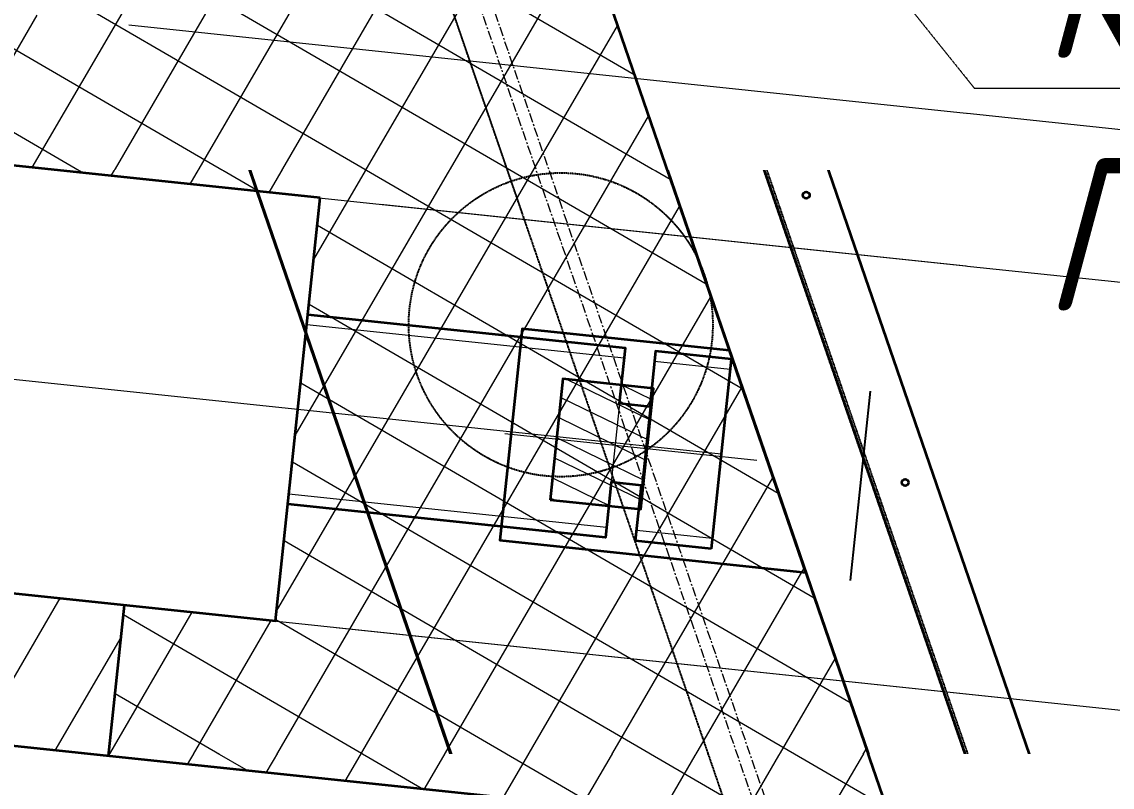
# Model space of a CAD drawing. Header units: millimetres. Extents: x 265754 to 14267433, y -6145605 to 2433772.
# Drawn here: x 8046837 to 8050423, y -585101 to -582582 of the extents above; entities that cross this region are included whole.
import ezdxf
from ezdxf import colors
from ezdxf.entities.mleader import LeaderData, LeaderLine
from ezdxf.math import Vec2, Vec3

# ---------------------------------------------------------------- set-up
doc = ezdxf.new("R2010")
doc.units = ezdxf.units.MM
for name, pattern in [('невидимая', [9.524999999999999, 6.35, -3.175]), ('осевая', [2, 1.25, -0.25, 0.25, -0.25]), ('Штриховая', [3, 2, -1])]:
    doc.linetypes.add(name, pattern=pattern)
for name, color, linetype, lineweight in [('Выноски', 3, 'Continuous', 15), ('ИС_Med', 7, 'Continuous', 35), ('ИС_Мвн', 3, 'Continuous', 18), ('ИС_Невид', 4, 'Штриховая', 18), ('ИС_Ось', 3, 'осевая', 18), ('ИС_РЗМ', 3, 'Continuous', 18), ('ИС_Тон', 3, 'Continuous', 18), ('ИС_Штр', 3, 'Continuous', 9), ('ИС_Штриховка', 2, 'Continuous', 9)]:
    doc.layers.add(name, color=color, linetype=linetype, lineweight=lineweight)
doc.layers.add('ИС_Невидимая', color=4, linetype='невидимая')
doc.styles.add('0', font='isocpeur.ttf', dxfattribs={"width": 0.8, "oblique": 15})
doc.styles.add('ISOCPEUR', font='isocpeur.ttf', dxfattribs={"width": 0.8, "oblique": 15, "height": 2.5})
doc.dimstyles.new('М200', dxfattribs={"dimscale": 200, "dimtxt": 2.5, "dimasz": 2, "dimexe": 1, "dimexo": 1, "dimgap": 0.8, "dimtad": 1, "dimdec": 0, "dimzin": 0, "dimdsep": 46, "dimtxsty": '0', "dimblk": 'OBLIQUE', "dimcen": 0.09, "dimdle": 1, "dimclrd": 256, "dimclre": 256, "dimclrt": 256, "dimadec": 4, "dimazin": 0, "dimtfac": 1, "dimtdec": 0, "dimtmove": 1, "dimatfit": 2, "dimfxl": 1, "dimtolj": 1, "dimtzin": 0, "dimlwd": -1, "dimarcsym": 0})

# ---------------------------------------------------------------- blocks, each defined once
blk = doc.blocks.new('_None')
blk = doc.blocks.new('*U1476')
at = {"layer": 'ИС_Med'}
blk.add_circle((0, 0), 0.011, dxfattribs=at)
blk = doc.blocks.new('*U1477')
at = {"layer": 'ИС_Мвн', "color": 0, "linetype": 'ByBlock', "lineweight": -2, "transparency": 16777216}
for p in [(9.000000000000002, 0), (10, 0), (11, 0)]:
    blk.add_blockref('*U1476', p, dxfattribs=at)
blk = doc.blocks.new('_OBLIQUE')
at = {"color": 0, "linetype": 'ByBlock', "lineweight": -2}
blk.add_line((0.5000000000000001, 0.4999999999999999), (-0.5000000000000001, -0.4999999999999999), dxfattribs=at)
blk = doc.blocks.new('*D1700')
at = {"layer": 'Defpoints', "color": 0, "transparency": 16777216}
for p in [(172205.3894331746, -2576.932018821724), (172152.9786670237, -3074.177543261801), (177159.3290642505, -3601.857828034554)]:
    blk.add_point(p, dxfattribs=at)
at = {"layer": 'ИС_РЗМ', "transparency": 16777216}
for p, q in [((172404.2876429569, -2597.896325282685), (177410.6380401838, -3125.576610055448)), ((177232.7041368624, -2905.714093812116), (177159.3290642505, -3601.857828034505)), ((172351.876876806, -3095.141849722762), (177358.2272740328, -3622.822134495525)), ((177159.3290642505, -3601.857828034505), (176997.4872812351, -5137.326743717715))]:
    blk.add_line(p, q, dxfattribs=at)
at = {"layer": 'ИС_РЗМ', "transparency": 16777216, "xscale": 400, "yscale": 400, "zscale": 400}
for p, rotation in [((177211.7398304014, -3104.612303594427), 83.98311562639248), ((177159.3290642505, -3601.857828034505), 263.9831156263925)]:
    blk.add_blockref('_OBLIQUE', p, dxfattribs=dict(at, rotation=rotation))
at = {"layer": 'ИС_РЗМ', "transparency": 16777216, "insert": (176684.5097229399, -4529.182421044068), "char_height": 500, "attachment_point": 5, "rotation": 83.98311562639249, "style": '0'}
blk.add_mtext('\\A1;500', dxfattribs=at)
blk = doc.blocks.new('*D1701')
at = {"layer": 'Defpoints', "color": 0, "transparency": 16777216}
for p in [(172849.3851028568, -1237.055316502578), (177358.4899756289, -1712.324835123334), (172702.63495763, -2629.342784974375)]:
    blk.add_point(p, dxfattribs=at)
at = {"layer": 'ИС_РЗМ', "transparency": 16777216}
for p, q in [((173048.2833126391, -1258.019622963609), (177557.3881854112, -1733.289141584355)), ((177190.775523941, -3303.510513377416), (177379.4542820899, -1513.426625341002)), ((172901.5331674122, -2650.307091435405), (177410.6380401843, -3125.57661005615))]:
    blk.add_line(p, q, dxfattribs=at)
at = {"layer": 'ИС_РЗМ', "transparency": 16777216, "xscale": 400, "yscale": 400, "zscale": 400}
for p, rotation in [((177358.4899756289, -1712.324835123312), 83.98311562638709), ((177211.739830402, -3104.612303595108), 263.9831156263871)]:
    blk.add_blockref('_OBLIQUE', p, dxfattribs=dict(at, rotation=rotation))
at = {"layer": 'ИС_РЗМ', "transparency": 16777216, "insert": (176912.1807596736, -2369.160494745011), "char_height": 500, "attachment_point": 5, "rotation": 83.9831156263871, "style": '0'}
blk.add_mtext('\\A1;1400', dxfattribs=at)
blk = doc.blocks.new('*D1702')
at = {"layer": 'Defpoints', "color": 0, "transparency": 16777216}
for p in [(172020.8685625154, -646.9581266621826), (171968.4577963654, -1144.203651105883), (177358.4899756306, -1712.324835111547)]:
    blk.add_point(p, dxfattribs=at)
at = {"layer": 'ИС_РЗМ', "transparency": 16777216}
for p, q in [((172219.7667722977, -667.9224331227124), (177609.7989515629, -1236.043617128384)), ((177431.8650482411, -1016.181100885504), (177358.4899756305, -1712.324835111565)), ((172167.3560061477, -1165.167957566409), (177557.3881854129, -1733.289141572081)), ((177358.4899756305, -1712.324835111565), (177196.648192619, -3247.793750795188))]:
    blk.add_line(p, q, dxfattribs=at)
at = {"layer": 'ИС_РЗМ', "transparency": 16777216, "xscale": 400, "yscale": 400, "zscale": 400}
for p, rotation in [((177410.9007417806, -1215.079310667868), 83.98311562653787), ((177358.4899756305, -1712.324835111565), 263.9831156265379)]:
    blk.add_blockref('_OBLIQUE', p, dxfattribs=dict(at, rotation=rotation))
at = {"layer": 'ИС_РЗМ', "transparency": 16777216, "insert": (176883.6706343223, -2639.649428122255), "char_height": 500, "attachment_point": 5, "rotation": 83.98311562653788, "style": '0'}
blk.add_mtext('\\A1;500', dxfattribs=at)
blk = doc.blocks.new('*D1703')
at = {"layer": 'Defpoints', "color": 0, "transparency": 16777216}
for p in [(172167.6187077375, 745.3293418086541), (177557.6508870032, 177.2081578062498), (172020.8685625154, -646.9581266621826)]:
    blk.add_point(p, dxfattribs=at)
at = {"layer": 'ИС_РЗМ', "transparency": 16777216}
for p, q in [((172366.5169175199, 724.3650353482553), (177756.5490967856, 156.2438513458292)), ((177389.9364353207, -1413.977520446992), (177578.6151934636, 376.1063675885998)), ((172219.7667722977, -667.9224331225851), (177609.7989515635, -1236.043617125011))]:
    blk.add_line(p, q, dxfattribs=at)
at = {"layer": 'ИС_РЗМ', "transparency": 16777216, "xscale": 400, "yscale": 400, "zscale": 400}
for p, rotation in [((177557.6508870032, 177.2081578062243), 83.98311562657253), ((177410.9007417811, -1215.079310664616), 263.9831156265725)]:
    blk.add_blockref('_OBLIQUE', p, dxfattribs=dict(at, rotation=rotation))
at = {"layer": 'ИС_РЗМ', "transparency": 16777216, "insert": (177111.3416710501, -479.6275018160813), "char_height": 500, "attachment_point": 5, "rotation": 83.98311562657254, "style": '0'}
blk.add_mtext('\\A1;1400', dxfattribs=at)
blk = doc.blocks.new('Б24')
for points in [[(-12.00239487175381, 0.3108262185612602), (-11.75239487175381, 0.3108262185620561), (-11.75239487175324, 0.1272950456059334), (-11.65239487175323, 0.1272950456062176), (-11.6523948717538, 0.3108262185623403), (-10.60240299486054, 0.3108361111322324)], [(-12.00239487175183, -0.3162361273509759), (-12.00239487175381, 0.3108262185612602)], [(-12.00239487175186, -0.3162361273509191), (-11.75239487175183, -0.3162361273501801), (-11.75239487175243, -0.1327049543941143), (-11.65239487175241, -0.1327049543938301), (-11.65239487175184, -0.3162361273498959), (-10.60238674828784, -0.3162262347800606)]]:
    blk.add_lwpolyline(points)
at = {"layer": 'Defpoints'}
blk.add_lwpolyline([(-11.58190973150127, -2.160094361550932), (-11.5819097315032, -1.533032015638753)], dxfattribs=at)
at = {"layer": 'ИС_Med'}
blk.add_lwpolyline([(-10.60239487377694, -0.7026100440270966), (10.69760512621725, -0.7026100440417054), (10.69760512621724, 0.6973899559525307), (-10.60239487377693, 0.6973899559670258)], close=True, dxfattribs=at)
at = {"layer": 'ИС_Невид', "ltscale": 4}
for points in [[(-11.75239487175243, -0.1327049543941143), (-11.75239487175324, 0.1272950456059334)], [(-11.65239487175241, -0.1327049543938301), (-11.65239487175323, 0.1272950456062176)]]:
    blk.add_lwpolyline(points, dxfattribs=at)
at = {"layer": 'ИС_Ось', "linetype": 'осевая', "ltscale": 25}
blk.add_lwpolyline([(-12.00239487376528, -0.002610044030063818), (11.99760512623473, -0.002610044030063818)], dxfattribs=at)
at = {"layer": 'ИС_Тон'}
for points in [[(-12.00239487175371, 0.2772950456051717), (-11.75239487175372, 0.2772950456059675)], [(-11.6523948717537, 0.2772950456062517), (-10.60240212610061, 0.2773049381761439)], [(-12.00239487175193, -0.2827049543948874), (-11.75239487175193, -0.2827049543940916)], [(-11.65239487175195, -0.2827049543937505), (-10.60238761704777, -0.2826950618239152)]]:
    blk.add_lwpolyline(points, dxfattribs=at)
blk = doc.blocks.new('План Узловая')
at = {"layer": 'ИС_Med'}
for p, q in [((173348.1528234482, -3264.171353697777), (169156.1005637645, 8925.135931015015)), ((170579.8102071285, 8775.073819756508), (175452.4831373691, -5393.286678314209)), ((174027.991240263, -5244.77327299118), (169718.5099742412, 7285.984488129616)), ((174029.9192183017, -5246.556011557579), (169720.4379527569, 7284.201749563217))]:
    blk.add_line(p, q, dxfattribs=at)
for points in [[(170907.3621912002, 8745.105929017067), (175781.6796312332, -5428.036340653896)], [(171453.6683380603, 7771.575536251068), (175675.9238159656, -4505.554199934006)]]:
    blk.add_lwpolyline(points, dxfattribs=at)
at = {"layer": 'ИС_Med', "color": 4}
blk.add_lwpolyline([(179440.3620091676, 6254.050931930542), (172190.5225505829, 7019.220195174217), (171749.2997378111, 7071.934804201126), (171142.2196173668, 7135.922376871109), (175450.5551590919, -5391.50393986702), (183746.5345087051, -6267.085867285728)], close=True, dxfattribs=at)
at = {"layer": 'ИС_Мвн', "ltscale": 1000}
blk.add_line((174285.9892283678, -2101.069330334663), (173457.1551232338, -2013.708402395248), dxfattribs=at)
at = {"layer": 'ИС_Невидимая', "ltscale": 0.2}
for points in [[(171471.3976867199, 7101.22628813982), (175779.7497611046, -5426.248101115227)], [(171482.3702888488, 7100.069751858711), (175790.7229144573, -5427.40623998642)]]:
    blk.add_lwpolyline(points, dxfattribs=at)
at = {"layer": 'ИС_Мвн', "xscale": 999.9999999999993, "yscale": 999.9999999999993, "zscale": 999.9999999999993, "rotation": 288.9787219322358}
blk.add_blockref('*U1477', (171521.3360636234, 7282.716234266758), dxfattribs=at)
at = {"layer": 'Выноски'}
ml = blk.add_multileader_mtext('Standard', dxfattribs=at)
ml.set_content('Металлическое барьерное ограждение', color=256, style='ISOCPEUR')
ml.set_leader_properties(color=256)
ml.set_arrow_properties(name='NONE')
ml.build(insert=Vec2(0, 0))
ml.multileader.update_dxf_attribs({"text_left_attachment_type": 6, "text_right_attachment_type": 6, "dogleg_length": 2, "arrow_head_size": 500, "scale": 200})
ctx = ml.context
ctx.base_point, ctx.scale, ctx.char_height, ctx.arrow_head_size, ctx.landing_gap_size, ctx.plane_origin, ctx.plane_x_axis, ctx.plane_y_axis = Vec3(11405.32098464839, -1045.000205874447), 200, 500, 500, 125, Vec3(11962.09887909889, 7253.385015964508), Vec3(1, 2.842170943040402e-15), Vec3(-2.842170943040402e-15, 1)
ctx.left_attachment, ctx.right_attachment, ctx.text_align_type = 6, 6, 1
notes = []
notes.append((ctx, [(1, (1, 1, 0), (18409.29558086395, -1045.000205874443), (-1, -5.684341886080802e-16), 100, [(0, [(19055.44950437546, -2159.743557214737)], 0, [])])]))
ctx.mtext.insert, ctx.mtext.text_direction, ctx.mtext.rotation, ctx.mtext.width, ctx.mtext.alignment, ctx.mtext.flow_direction = Vec3(14857.30828285217, -395.0002059936523), Vec3(1, 2.842170943040402e-15), 2.842170943040402e-15, 7049.42080516668, 2, 5
ctx.mtext.has_bg_fill, ctx.mtext.bg_color, ctx.mtext.bg_scale_factor, ctx.mtext.bg_transparency, ctx.mtext.use_window_bg_color = 1, -1023410167, 1.5, 0, 1
ml = blk.add_multileader_mtext('Standard', dxfattribs=at)
ml.set_content('Ось опоры №4\\PПК 2+30,72', color=256, style='ISOCPEUR')
ml.set_leader_properties(color=256)
ml.set_arrow_properties(name='NONE')
ml.build(insert=Vec2(0, 0))
ml.multileader.update_dxf_attribs({"text_left_attachment_type": 6, "text_right_attachment_type": 6, "dogleg_length": 2, "arrow_head_size": 300, "scale": 200})
ctx = ml.context
ctx.base_point, ctx.scale, ctx.char_height, ctx.arrow_head_size, ctx.landing_gap_size, ctx.plane_origin, ctx.plane_x_axis, ctx.plane_y_axis = Vec3(96372.75863680587, -3917.326990127564), 200, 500, 300, 125, Vec3(91542.78431558609, 2012.630561709404), Vec3(1, 2.842170943040402e-15), Vec3(-2.842170943040402e-15, 1)
ctx.left_attachment, ctx.right_attachment = 6, 6
notes.append((ctx, [(1, (1, 1, 0), (100470.707829237, -3917.326990127563), (-1, -2.842170943040401e-16), 100, [(0, [(101420.9420717955, -2988.186381816864)], 0, [])])]))
ctx.mtext.insert, ctx.mtext.text_direction, ctx.mtext.rotation, ctx.mtext.width, ctx.mtext.flow_direction = Vec3(96631.73323309422, -3317.326990067959), Vec3(1, 2.842170943040402e-15), 2.842170943040402e-15, 4212.965269783731, 5
ctx.mtext.has_bg_fill, ctx.mtext.bg_color, ctx.mtext.bg_scale_factor, ctx.mtext.bg_transparency, ctx.mtext.use_window_bg_color = 1, -1023410167, 1.5, 0, 1
for ctx, leaders in notes:
    for number, flags, end, landing, length, lines in leaders:
        leader = LeaderData()
        leader.index, (leader.has_last_leader_line, leader.has_dogleg_vector, leader.attachment_direction) = number, flags
        leader.last_leader_point, leader.dogleg_vector, leader.dogleg_length = Vec3(end), Vec3(landing), length
        for number, points, colour, breaks in lines:
            line = LeaderLine()
            line.index, line.vertices, line.color, line.breaks = number, Vec3.list(points), colors.encode_raw_color(colour), breaks
            leader.lines.append(line)
        ctx.leaders.append(leader)
at = {"layer": 'ИС_Штр'}
h = blk.add_hatch(dxfattribs=at)
h.set_pattern_fill('ANSI31', color=256, scale=75, angle=14.81052377493742)
h.set_pattern_definition([(59.81052377493726, (138505.1026756477, 3270.57762269862), (-205.8274345762676, 119.7438215556539), [])])
h.paths.add_polyline_path([(172205.3894331746, -2576.93201882171), (152898.1484467587, -541.9065784604754), (152845.7376806088, -1039.152102904045), (172152.9786670233, -3074.177543265279)])
at = {"layer": 'ИС_Med'}
blk.add_line((172152.9786670233, -3074.177543265279), (172205.3894331746, -2576.93201882171), dxfattribs=at)
at = {"layer": 'ИС_Мвн', "ltscale": 1000}
blk.add_lwpolyline([(172744.1339277029, 952.0415387153625), (173515.1361024379, -1289.815633952618)], dxfattribs=at)
at = {"layer": 'ИС_РЗМ'}
dim = blk.add_aligned_dim(p1=(172205.3894331746, -2576.93201882171), p2=(172152.9786670237, -3074.177543261787), distance=5034.0829137739265, dimstyle='М200', dxfattribs=at)
dim.commit()
dim.dimension.update_dxf_attribs({"geometry": '*D1700', "text_midpoint": (176684.50972294, -4529.182421044054)})
at = {"layer": 'Выноски'}
ml = blk.add_multileader_mtext('Standard', dxfattribs=at)
ml.set_content('Конец путепровода \\PПК 3+06,41', color=256, style='ISOCPEUR')
ml.set_leader_properties(color=256)
ml.set_arrow_properties(name='NONE')
ml.build(insert=Vec2(0, 0))
ml.multileader.update_dxf_attribs({"text_left_attachment_type": 6, "text_right_attachment_type": 6, "dogleg_length": 2, "arrow_head_size": 300, "scale": 200})
ctx = ml.context
ctx.base_point, ctx.scale, ctx.char_height, ctx.arrow_head_size, ctx.landing_gap_size, ctx.plane_origin, ctx.plane_x_axis, ctx.plane_y_axis = Vec3(175100.8833680153, -875.8006129264832), 200, 500, 300, 125, Vec3(171427.633613944, 8345.261144638062), Vec3(1, 2.842170943040402e-15), Vec3(-2.842170943040402e-15, 1)
ctx.left_attachment, ctx.right_attachment = 6, 6
notes = []
notes.append((ctx, [(0, (1, 1, 0), (175000.8833680153, -875.8006129264832), (1, 2.842170943040401e-16), 100, [(0, [(173628.9588432312, 835.2926791906357)], 0, [])])]))
ctx.mtext.insert, ctx.mtext.text_direction, ctx.mtext.rotation, ctx.mtext.width, ctx.mtext.flow_direction = Vec3(175225.8833677768, -275.8006122112274), Vec3(1, 2.842170943040402e-15), 2.842170943040402e-15, 5593.435142361189, 5
ctx.mtext.has_bg_fill, ctx.mtext.bg_color, ctx.mtext.bg_scale_factor, ctx.mtext.bg_transparency, ctx.mtext.use_window_bg_color = 1, -1023410167, 1.5, 0, 1
for ctx, leaders in notes:
    for number, flags, end, landing, length, lines in leaders:
        leader = LeaderData()
        leader.index, (leader.has_last_leader_line, leader.has_dogleg_vector, leader.attachment_direction) = number, flags
        leader.last_leader_point, leader.dogleg_vector, leader.dogleg_length = Vec3(end), Vec3(landing), length
        for number, points, colour, breaks in lines:
            line = LeaderLine()
            line.index, line.vertices, line.color, line.breaks = number, Vec3.list(points), colors.encode_raw_color(colour), breaks
            leader.lines.append(line)
        ctx.leaders.append(leader)
at = {"layer": 'ИС_Штр'}
h = blk.add_hatch(dxfattribs=at)
h.set_pattern_fill('ANSI37', color=256, scale=75, angle=14.81052377493742)
h.set_pattern_definition([(59.81052377493736, (153559.9115983727, -23260.59603119665), (-205.8274345762676, 119.7438215556539), []), (149.8105237749374, (153559.9115983727, -23260.59603119665), (-119.7438215556539, -205.8274345762676), [])])
h.paths.add_polyline_path([(171139.7079960467, 7143.322750407795), (168796.6408864882, 7334.982479145867), (168744.2301203381, 6837.736954701657), (170122.3195223934, 6692.483316741302), (169975.5693771712, 5300.195848270436), (169478.3238527159, 5352.606614421704), (169425.9130865646, 4855.361089978192), (170804.0859175081, 4710.09865843039), (170657.3357722859, 3317.811189959582), (170160.0902478293, 3370.221956111025), (170107.6794816795, 2872.976431670832), (171485.8523126228, 2727.714000119537), (171339.1021674006, 1335.426531648729), (170841.856642944, 1387.837297800113), (170789.4458767939, 890.5917733564274), (172167.6187077374, 745.3293418086832), (172020.8685625153, -646.9581266621826), (171523.6230380599, -594.5473605109146), (171471.212271909, -1091.792884950992), (172849.3851028521, -1237.055316502228), (172702.6349576299, -2629.342784974317), (172205.3894331746, -2576.93201882171), (172152.9786670237, -3074.177543261787), (173531.1514979668, -3219.439974813082), (173384.4013527445, -4611.72744328517), (172887.1558282893, -4559.316677132621), (172828.9798778606, -5111.259209271753), (175448.0385777554, -5384.089144612546)])
at = {"layer": 'ИС_Штриховка', "ltscale": 1000}
h = blk.add_hatch(dxfattribs=at)
h.set_pattern_fill('ANSI31', color=256, scale=499.9999999999987, angle=-71.02127806776384)
h.set_pattern_definition([(333.978721932236, (-18030.46627783775, 229919.0182779431), (27.41905648755605, 56.16444908776536), [])])
h.paths.add_polyline_path([(170878.4328188896, 5699.086631834507), (171176.7801333666, 5667.640172064304), (171218.7087461948, 6065.436591565609), (170920.3614315986, 6096.883051156998)])
h.paths.add_polyline_path([(171560.1992137432, 3716.701973378658), (171858.5465285778, 3685.255513489246), (171900.4751415252, 4083.05193322897), (171602.1278264522, 4114.498393714428)])
h.paths.add_polyline_path([(172241.9656081199, 1734.317315280437), (172540.3129234314, 1702.870855689049), (172582.2415363788, 2100.667274832726), (172283.8942219019, 2132.113734543324)])
h.paths.add_polyline_path([(172923.7320039272, -248.0673431754112), (173222.0793185234, -279.5138028264046), (173264.0079314708, 118.2826167941093), (172965.6606168747, 149.7290762066841)])
h.paths.add_polyline_path([(173605.4983991384, -2230.452001750469), (173903.8457138538, -2261.898461580276), (173945.7743265629, -1864.102041721344), (173647.4270119667, -1832.655581891537)])
h.paths.add_polyline_path([(174287.2647943496, -4212.83665984869), (174585.6121088266, -4244.283119380474), (174627.5407218933, -3846.486700236797), (174329.1934070587, -3815.040240347385)])
at = {"layer": 'ИС_Med'}
blk.add_line((171139.7079960467, 7143.322750407795), (175448.0385777554, -5384.089144612546), dxfattribs=at)
for points in [[(174195.9492750168, -1739.640108585358), (173513.9765845537, -1667.758694946766), (173440.6015120744, -2363.902429223061), (174447.1263680458, -2469.992351174355)], [(173605.4983990192, -2230.452001214027), (173903.8457138538, -2261.898461580276), (173945.7743265629, -1864.102041840553), (173647.4270119667, -1832.655581891537)]]:
    blk.add_lwpolyline(points, close=True, dxfattribs=at)
at = {"layer": 'ИС_Невидимая', "ltscale": 0.1, "flags": 128}
blk.add_lwpolyline([(170030.6186481714, 8838.356433153152), (176698.8648241758, -10551.0253418684)], dxfattribs=at)
at = {"layer": 'ИС_Невидимая', "ltscale": 0.1}
blk.add_circle((173640.5844396352, -1654.584066748619), 500.0000000000001, dxfattribs=at)
at = {"layer": 'ИС_Ось', "ltscale": 25}
for points in [[(168539.613447219, 13450.61521081423), (176353.9562917885, -9271.292880059511)], [(169130.6014305924, 11855.1834094876), (176241.2202149469, -8820.493317394285)]]:
    blk.add_lwpolyline(points, dxfattribs=at)
at = {"layer": 'ИС_Med', "xscale": 999.9999999999995, "yscale": 999.9999999999995, "zscale": 999.9999999999995, "rotation": 173.9831156265726}
for p in [(162231.749642426, -824.4354394227266), (162913.5160375407, -2806.82009773358)]:
    blk.add_blockref('Б24', p, dxfattribs=at)
at = {"layer": 'ИС_РЗМ'}
for base, p1, p2, angle, picture, middle in [((177557.6508870032, 177.2081578062498), (172020.8685625153, -646.9581266621826), (172167.6187077375, 745.3293418086832), 83.98311562657108, '*D1703', (177484.2758143921, -518.9355764293141)), ((177358.4899756289, -1712.324835123334), (172702.6349576299, -2629.342784974375), (172849.3851028568, -1237.055316502578), 83.98311562638436, '*D1701', (177285.1149030154, -2408.468569359466))]:
    dim = blk.add_linear_dim(base=base, p1=p1, p2=p2, angle=angle, dimstyle='М200', dxfattribs=at)
    dim.commit()
    dim.dimension.update_dxf_attribs({"geometry": picture, "text_midpoint": middle, "dimtype": 129})
dim = blk.add_aligned_dim(p1=(172020.8685625153, -646.9581266621826), p2=(171968.4577963653, -1144.203651105869), distance=5419.890088667045, dimstyle='М200', dxfattribs=at)
dim.commit()
dim.dimension.update_dxf_attribs({"geometry": '*D1702', "text_midpoint": (176883.6706343223, -2639.64942812224)})

msp = doc.modelspace()

# ---------------------------------------------------------------- block references
at = {"layer": 'ИС_Ось', "color": 4, "ltscale": 0.05}
msp.add_blockref('План Узловая', (7874968.788125941, -581924.4700561167), dxfattribs=at)

doc.saveas('drawing.dxf')
